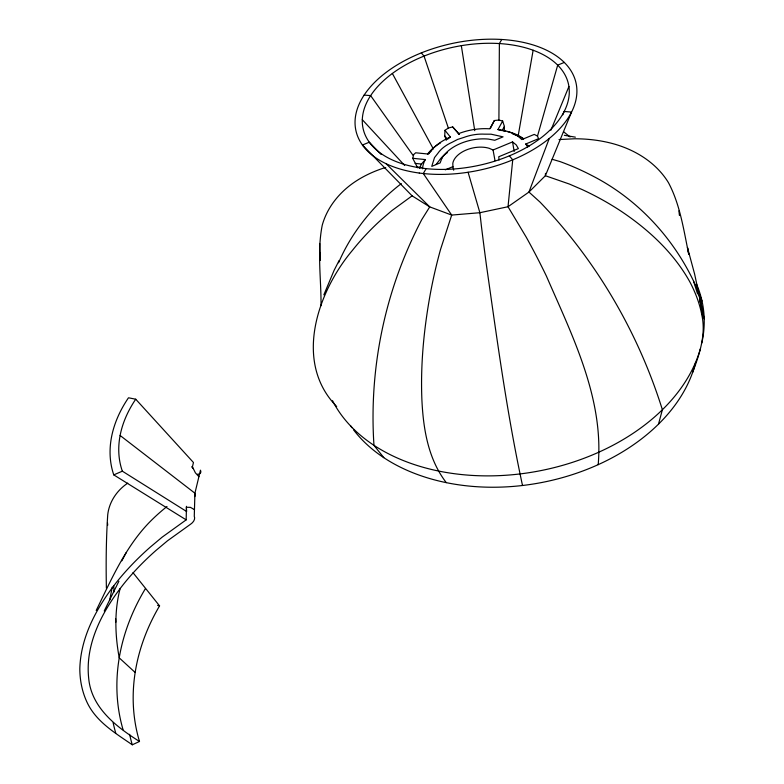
<?xml version="1.0" encoding="UTF-8"?>
<svg xmlns="http://www.w3.org/2000/svg" width="784" height="784" viewBox="0 0 784 784"><rect width="100%" height="100%" fill="white"/><g stroke="black" fill="none" stroke-linecap="round" stroke-linejoin="round"><path stroke-width="1.18" d="M321.019 305.721C321.283 278.957 316.942 251.693 322.234 225.253C327.202 207.133 339.756 191.904 355.26 181.623A190.404 123.01 26 0 1 382.494 168.482L385.757 167.521M504.298 131.212L504.396 126.42L502.662 121.03L498.908 120.05L499.379 43.541L501.77 39.474M132.996 572.683L159.564 605.885A210.269 174.44 -26 0 0 139.493 741.488L132.28 744.8C114.974 732.834 95.423 721.349 86.544 701.219C81.997 691.047 79.87 680.002 79.811 668.889C80.644 636.324 97.255 606.61 117.012 581.65A228.644 139.238 -25.5 0 1 150.097 547.261L162.121 537.177L186.18 519.861L186.445 506.317M106.399 588.216C105.899 563.696 106.124 539.196 107.731 514.716C109.182 501.78 117.022 490.294 127.743 483.14M446.243 140.307L444.753 135.897L444.949 130.33L448.34 128.037L452.672 126.92L459.306 134.397L452.672 126.92M135.171 672.486L119.237 657.854C115.013 634.981 114.199 611.138 120.158 588.48M545.468 173.372L545.37 175.724L528.955 192.051L508.022 206.731L479.877 212.709L451.692 215.071L429.74 206.878L412.1 195.843L362.433 145.02L369.293 142.208L381.161 154.448M598.192 464.667C603.915 398.154 572.193 335.493 546.428 276.135A193.413 44.041 66.3 0 0 526.182 237.082L508.022 206.731L512.736 159.818L509.326 155.84M417.627 167.776L412.727 158.299L413.717 154.546L415.677 152.792L428.564 154.066A45.364 27.371 -12 0 1 450.379 137.024L444.949 130.33M109.682 600.221L112.249 587.118M523.761 138.739L518.175 135.808L533.14 50.215M658.482 424.193L662.382 409.738C642.027 344.637 609.09 283.465 565.666 230.849A235.847 108.584 49.3 0 0 540.029 202.096L528.955 192.051L549.27 138.445M527.74 147.069A45.629 27.607 -11.6 0 0 525.692 144.04L538.549 138.69L537.491 136.093L557.698 65.131L564.294 62.426M692.605 372.518C699.377 354.407 706.051 335.189 701.964 315.629C699.789 303.908 695.535 292.716 690.008 282.181C673.799 252.84 648.535 229.555 620.899 211.082A192.854 125.371 24.8 0 0 582.13 189.552L569.36 184.044L545.37 175.724L571.546 112.073L564.166 111.465L562.814 114.807M323.851 294.853L334.092 270.382L339.06 260.602M550.907 130.203L568.91 86.534A105.066 60.456 -12.1 0 0 406.592 64.366A105.066 60.456 -12.1 0 0 421.821 168.109A105.066 60.456 -12.1 0 0 568.91 86.534M338.57 262.777C347.155 242.619 359.562 224.195 374.409 208.103A245.265 175.43 -6.8 0 1 397.821 186.327L401.349 183.613M96.207 610.442C111.289 579.611 125.342 546.977 149.656 522.075A288.463 167.159 0.7 0 1 166.982 506.523M104.233 610.952L118.913 581.209M498.908 120.05L494.351 120.53L490.314 128.576M121.834 560.825L126.146 552.73M502.044 130.722L504.396 126.42M537.491 136.093L534.247 134.407L521.762 139.591A45.462 27.43 -11.6 0 0 497.967 129.556L502.662 121.03M494.351 120.53L489.735 128.821A45.354 27.332 -11.8 0 0 458.297 133.76M426.163 168.629L423.291 173.529L451.692 215.071L440.539 249.449A192.57 65.111 -81.4 0 0 430.592 292.324C424.056 327.614 420.43 363.57 421.88 399.477C423.233 428.564 428.025 458.885 446.272 482.63M436.041 164.522L439.236 160.475A31.86 19.306 -12.1 0 1 447.419 152.606M419.705 168.266A45.57 27.665 -12.2 0 1 421.469 164.042L425.32 159.573L412.727 158.299M428.378 153.556L431.729 150.528M450.379 137.024L447.478 139.278L444.753 135.897M412.1 195.843L391.892 210.602L381.612 219.393A191.286 133.104 -35.2 0 0 352.565 250.204C317.461 291.805 293.157 362.061 336.689 406.524M198.901 476.652L195.392 472.83L192.413 466.823L193.472 462.521L135.72 399.213L128.488 397.782A137.171 96.02 -22.2 0 0 113.768 474.879L122.353 471.184L186.641 511.521L186.376 507.258L190.463 507.366L194.461 509.669M445.263 169.834L452.936 166.649L452.799 163.376A23.54 14.239 -11.8 0 1 489.157 148.294L493.058 149.999L512.54 141.914L516.244 144.913L518.371 148.607L498.771 156.761L499.036 160.044M559.021 139.552L574.75 138.768A191.012 131.996 -36.4 0 1 609.011 142.668C632.717 148.254 655.512 161.465 668.438 182.633C680.179 204.653 683.677 230.055 688.744 254.232L687.45 247.479L694.595 273.969L704.189 318.814M364.148 95.089L370.636 95.619L413.099 155.428M415.128 163.386L421.469 164.042M417.715 167.031L421.126 167.384M564.343 135.309L575.378 137.151M552.112 159.27L560.119 161.612A239.708 172.127 -1.8 0 1 591.704 175.469C642.713 201.39 682.237 247.489 701.994 301.007M157.574 605.346L159.564 605.885M497.967 129.556L501.025 130.438M512.775 134.015L518.175 135.808M525.692 144.04L529.259 146.098M113.768 474.879L186.18 519.861M197.519 474.232A8.448 4.126 31.2 0 0 200.469 470.184L194.912 493.205L194.275 516.313A8.849 5.939 -22.6 0 1 190.747 524.084L167.492 540.803L155.938 550.476A220.627 134.309 -25.5 0 0 124.068 583.521C102.969 610.089 84.966 643.056 88.67 678.091C91.248 707.727 116.355 726.797 139.493 741.488M120.119 435.483L194.912 493.205A8.624 5.429 6.7 0 1 194.736 496.605M563.578 131.732L570.095 136.975M386.14 163.738L429.74 206.878L421.763 219.608A237.787 129.184 -62.8 0 0 405.671 253.967C380.534 314.188 369.597 380.22 373.968 445.322L383.817 457.66M362.286 119.678L404.681 165.483M191.668 466.823L193.305 468.616M421.312 52.9L424.036 56.085L448.34 128.037M392.363 73.461L433.395 149.019M693.585 281.329L697.584 293.941M699.779 300.821L702.327 308.857L697.976 291.05M468.087 172.245L479.877 212.709L481.494 226.821A235.024 13.465 82.1 0 0 486.364 264.669C496.899 338.482 506.778 412.609 522.507 485.492M702.327 308.857L699.74 298.91L702.885 317.471M452.936 166.649L453.681 170.206M493.058 149.999L495.027 160.71M512.54 141.914L514.186 151.488M461.325 45.658L474.751 130.683M107.457 522.732L107.741 525.143M678.915 210.876L679.434 215.492M113.994 591.998L113.778 586.001M115.611 618.547L115.826 622.173M319.696 243.461L320.323 260.259L320.127 252.967M695.643 362.384A183.995 129.438 -10.5 0 1 542.587 482.346A183.995 129.438 -10.5 0 1 353.457 429.701M352.006 427.75A183.995 129.438 -10.5 0 1 350.605 425.781M696.506 284.102A192.727 133.917 -10.6 0 1 701.807 343.039M700.328 348.89A192.727 133.917 -10.6 0 1 525.496 473.213A192.727 133.917 -10.6 0 1 332.534 400.693M427.525 154.105A45.384 27.43 -12.1 0 1 440.53 142.845M503.122 130.859A45.531 27.509 -11.5 0 1 505.268 131.193M507.356 131.594A45.531 27.509 -11.5 0 1 523.457 138.895M422.556 168.805A45.482 27.538 -12.1 0 1 425.32 159.573M122.353 471.184A127.978 89.562 -22.1 0 1 135.72 399.213M123.068 729.747A220.98 181.535 -25.6 0 1 145.393 588.657M115.738 733.099A228.879 188.101 -25.7 0 1 113.131 722.691M132.28 744.8A218.04 180.967 -26 0 1 129.585 734.304M441.862 158.309L440.138 162.905L431.749 166.384L434.512 157.574L437.727 153.527A31.997 19.267 -12.1 0 1 452.015 142.316L457.631 139.425L463.942 137.396A31.987 19.228 -11.8 0 1 484.59 134.162L491.068 134.191L503.054 136.847L494.773 140.277L488.363 139.072A37.122 22.462 -11.8 0 0 441.862 158.309M419.273 173.048A112.602 64.798 -12.1 0 0 576.465 85.319A112.602 64.798 -12.1 0 0 402.192 61.985A112.602 64.798 -12.1 0 0 419.273 173.048"/></g></svg>
